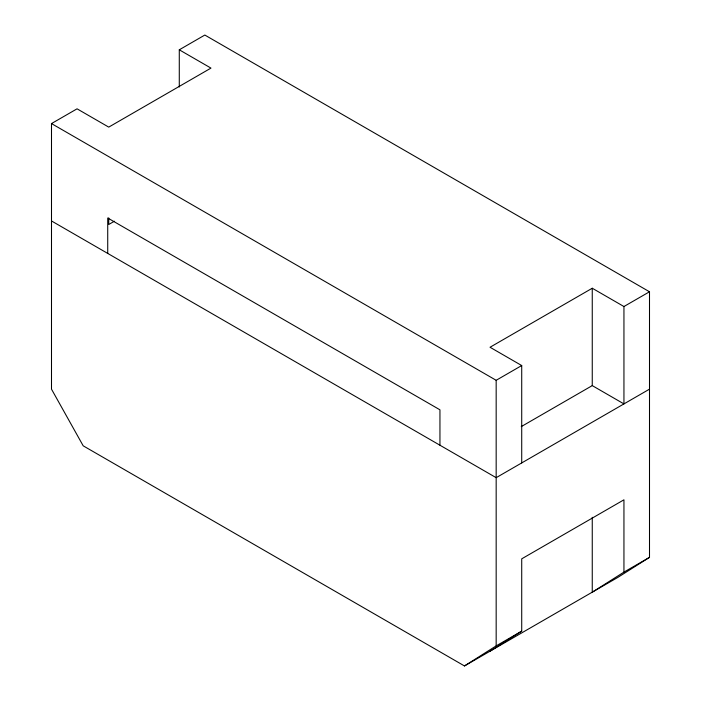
<?xml version="1.0" encoding="UTF-8"?>
<svg xmlns="http://www.w3.org/2000/svg" width="701" height="701" viewBox="0 0 701 701"><rect width="100%" height="100%" fill="white"/><g stroke="black" fill="none" stroke-linecap="round" stroke-linejoin="round"><path stroke-width="1.05" d="M179.281 87.003L179.281 49.806L210.966 68.102L108.743 127.118L77.057 108.821L51.497 123.578L51.497 389.16L83.191 445.818L464.474 665.95L496.168 645.884L521.719 631.128L521.719 558.828L623.943 499.813L623.943 572.112L592.257 592.179L592.257 517.32M490.034 651.194L521.719 631.128M179.281 49.806L204.832 35.05L649.503 291.774L649.503 557.356L617.809 577.422L464.474 665.95M114.421 221.218L108.743 224.495L108.743 217.932M649.503 291.774L623.943 306.53L592.257 288.234L490.034 347.249L521.719 365.545L521.719 462.932M51.497 123.578L496.168 380.301L521.719 365.545M521.264 426.602L592.257 385.611L623.943 403.907L623.943 306.53M649.503 389.151L496.168 477.679L51.497 220.955M623.943 572.112L649.503 557.356M592.257 288.234L592.257 385.611M496.168 380.301L496.168 645.884M439.948 445.223L439.948 409.813L107.726 218.002L107.726 253.411"/></g></svg>
